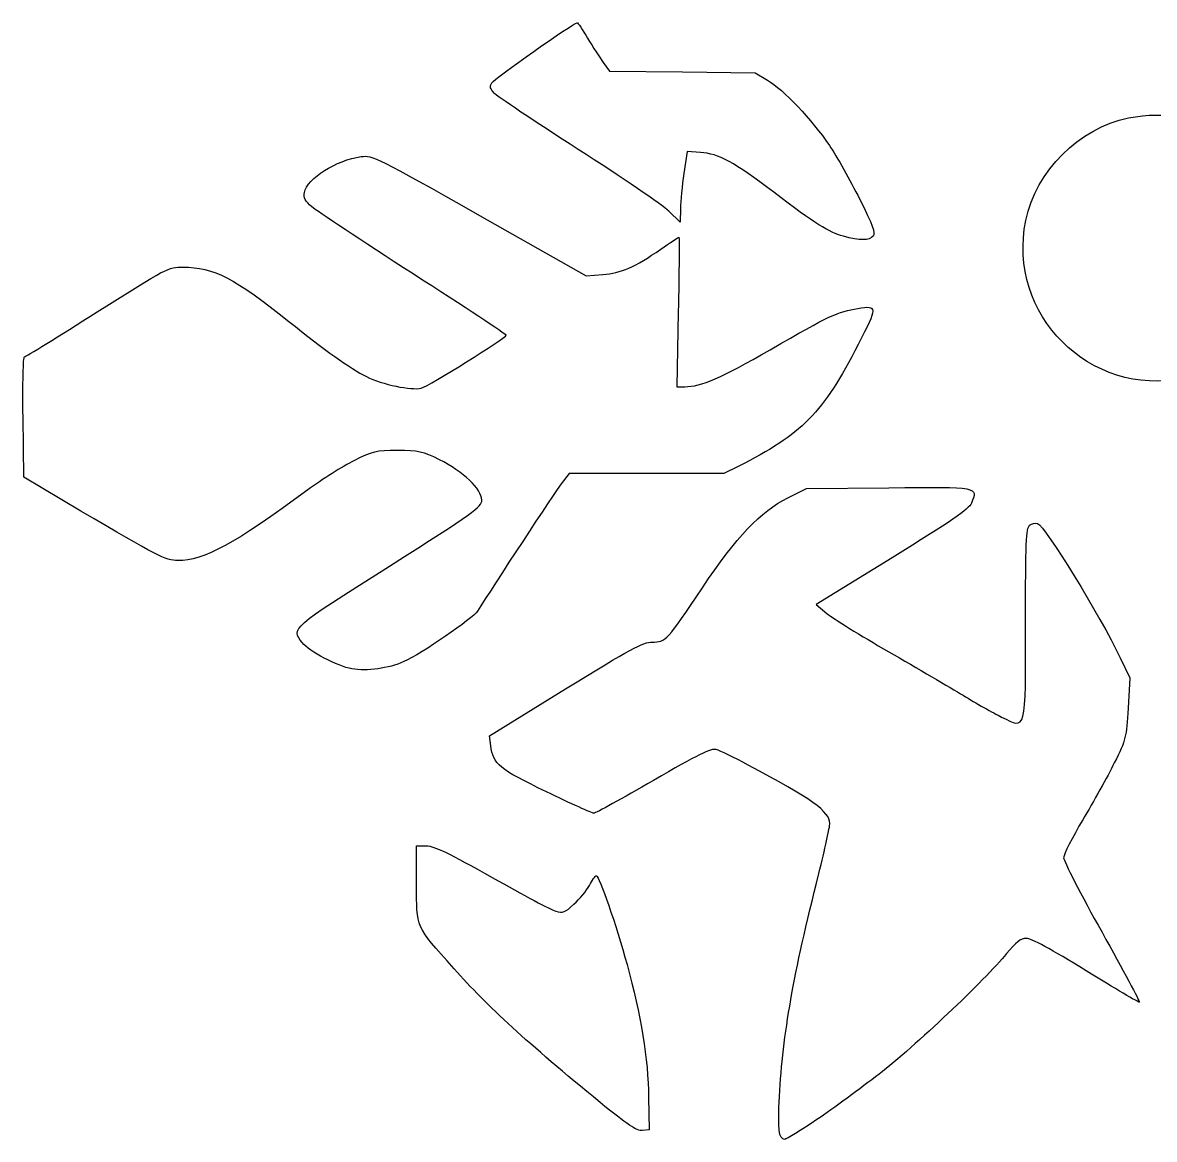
# Model space of a CAD drawing. Header units: centimetres. Extents: x -47.6 to 47.3, y -11.9 to 11.9.
# Drawn here: x -19.18 to -8.17, y -4.76 to 6.11 of the extents above; entities that cross this region are included whole.
import ezdxf

# ---------------------------------------------------------------- set-up
doc = ezdxf.new("R2010")
doc.units = ezdxf.units.CM
doc.header["$MEASUREMENT"] = 0
doc.layers.add('Layer 1', color=7, linetype='Continuous')

msp = doc.modelspace()

# ---------------------------------------------------------------- linework, layer by layer
at = {"layer": 'Layer 1'}
for points, knots in [([(-10.90273, 4.03262), (-10.87806, 4.06234), (-10.9052, 4.13689), (-11.0349, 4.39563), (-11.0349, 4.39563), (-11.12467, 4.57471), (-11.25699, 4.80847), (-11.32895, 4.9151), (-11.32895, 4.9151), (-11.49816, 5.16587), (-11.77759, 5.46121), (-11.93091, 5.55134), (-11.93091, 5.55134), (-11.93091, 5.55134), (-12.05177, 5.6224), (-12.05177, 5.6224), (-12.05177, 5.6224), (-12.05177, 5.6224), (-12.75939, 5.63059), (-12.75939, 5.63059), (-12.75939, 5.63059), (-12.75939, 5.63059), (-13.467, 5.63878), (-13.467, 5.63878), (-13.467, 5.63878), (-13.467, 5.63878), (-13.52949, 5.72319), (-13.52949, 5.72319), (-13.52949, 5.72319), (-13.56385, 5.76962), (-13.63218, 5.87607), (-13.68133, 5.95974), (-13.68133, 5.95974), (-13.73048, 6.04341), (-13.77684, 6.11134), (-13.78436, 6.11069), (-13.78436, 6.11069), (-13.82008, 6.10759), (-14.59061, 5.56391), (-14.61482, 5.52473), (-14.61482, 5.52473), (-14.63583, 5.49072), (-14.63048, 5.46673), (-14.59254, 5.42481), (-14.59254, 5.42481), (-14.56509, 5.39447), (-14.19649, 5.14778), (-13.77345, 4.87661), (-13.77345, 4.87661), (-13.3504, 4.60544), (-12.95367, 4.33539), (-12.89182, 4.27649), (-12.89182, 4.27649), (-12.89182, 4.27649), (-12.77938, 4.1694), (-12.77938, 4.1694), (-12.77938, 4.1694), (-12.77938, 4.1694), (-12.77766, 4.30058), (-12.77766, 4.30058), (-12.77766, 4.30058), (-12.77671, 4.37274), (-12.76183, 4.52702), (-12.74458, 4.64344), (-12.74458, 4.64344), (-12.74458, 4.64344), (-12.71323, 4.8551), (-12.71323, 4.8551), (-12.71323, 4.8551), (-12.71323, 4.8551), (-12.58314, 4.8467), (-12.58314, 4.8467), (-12.58314, 4.8467), (-12.40718, 4.83533), (-12.25392, 4.75234), (-11.87077, 4.46091), (-11.87077, 4.46091), (-11.45844, 4.14729), (-11.33928, 4.07191), (-11.19188, 4.03146), (-11.19188, 4.03146), (-11.0312, 3.98736), (-10.93998, 3.98773), (-10.90273, 4.03262)], [0, 0, 0, 0, 0.04545455, 0.04545455, 0.04545455, 0.04545455, 0.09090909, 0.09090909, 0.09090909, 0.09090909, 0.13636364, 0.13636364, 0.13636364, 0.13636364, 0.18181818, 0.18181818, 0.18181818, 0.18181818, 0.22727273, 0.22727273, 0.22727273, 0.22727273, 0.27272727, 0.27272727, 0.27272727, 0.27272727, 0.31818182, 0.31818182, 0.31818182, 0.31818182, 0.36363636, 0.36363636, 0.36363636, 0.36363636, 0.40909091, 0.40909091, 0.40909091, 0.40909091, 0.45454545, 0.45454545, 0.45454545, 0.45454545, 0.5, 0.5, 0.5, 0.5, 0.54545455, 0.54545455, 0.54545455, 0.54545455, 0.59090909, 0.59090909, 0.59090909, 0.59090909, 0.63636364, 0.63636364, 0.63636364, 0.63636364, 0.68181818, 0.68181818, 0.68181818, 0.68181818, 0.72727273, 0.72727273, 0.72727273, 0.72727273, 0.77272727, 0.77272727, 0.77272727, 0.77272727, 0.81818182, 0.81818182, 0.81818182, 0.81818182, 0.86363636, 0.86363636, 0.86363636, 0.86363636, 0.90909091, 0.90909091, 0.90909091, 0.90909091, 1, 1, 1, 1]), ([(-7.87927, 2.64917), (-7.22558, 2.78806), (-6.77041, 3.44488), (-6.87219, 4.10244), (-6.87219, 4.10244), (-6.9871, 4.84476), (-7.68876, 5.33497), (-8.41906, 5.18314), (-8.41906, 5.18314), (-8.90015, 5.08312), (-9.31646, 4.66682), (-9.41648, 4.18573), (-9.41648, 4.18573), (-9.60663, 3.27108), (-8.79072, 2.45551), (-7.87927, 2.64917)], [0, 0, 0, 0, 0.2, 0.2, 0.2, 0.2, 0.4, 0.4, 0.4, 0.4, 0.6, 0.6, 0.6, 0.6, 1, 1, 1, 1]), ([(-15.46896, -0.11036), (-15.3041, -0.03743), (-14.79463, 0.31176), (-14.75219, 0.38091), (-14.75219, 0.38091), (-14.60612, 0.61895), (-14.00017, 1.54133), (-13.9378, 1.62057), (-13.9378, 1.62057), (-13.9378, 1.62057), (-13.85972, 1.71979), (-13.85972, 1.71979), (-13.85972, 1.71979), (-13.85972, 1.71979), (-13.107, 1.71979), (-13.107, 1.71979), (-13.107, 1.71979), (-13.107, 1.71979), (-12.35428, 1.71979), (-12.35428, 1.71979), (-12.35428, 1.71979), (-12.35428, 1.71979), (-12.21626, 1.7894), (-12.21626, 1.7894), (-12.21626, 1.7894), (-11.5929, 2.10376), (-11.39319, 2.30672), (-11.0482, 2.97652), (-11.0482, 2.97652), (-10.85709, 3.34755), (-10.85722, 3.35904), (-11.05198, 3.3285), (-11.05198, 3.3285), (-11.24784, 3.29778), (-11.32109, 3.26325), (-11.90487, 2.92641), (-11.90487, 2.92641), (-12.38257, 2.65077), (-12.57709, 2.56646), (-12.73531, 2.56646), (-12.73531, 2.56646), (-12.73531, 2.56646), (-12.81394, 2.56646), (-12.81394, 2.56646), (-12.81394, 2.56646), (-12.81394, 2.56646), (-12.799, 3.29406), (-12.799, 3.29406), (-12.799, 3.29406), (-12.79078, 3.69424), (-12.78839, 4.02167), (-12.79368, 4.02167), (-12.79368, 4.02167), (-12.79897, 4.02167), (-12.87828, 3.96957), (-12.96993, 3.9059), (-12.96993, 3.9059), (-13.22165, 3.73103), (-13.35571, 3.67208), (-13.53422, 3.65775), (-13.53422, 3.65775), (-13.53422, 3.65775), (-13.6953, 3.64482), (-13.6953, 3.64482), (-13.6953, 3.64482), (-13.6953, 3.64482), (-14.73397, 4.23347), (-14.73397, 4.23347), (-14.73397, 4.23347), (-15.73427, 4.80038), (-15.7768, 4.82156), (-15.88501, 4.80673), (-15.88501, 4.80673), (-16.12729, 4.77352), (-16.41112, 4.59416), (-16.43719, 4.45778), (-16.43719, 4.45778), (-16.44686, 4.4072), (-16.43003, 4.37393), (-16.36695, 4.31891), (-16.36695, 4.31891), (-16.32133, 4.27912), (-15.87709, 3.98463), (-15.37976, 3.66448), (-15.37976, 3.66448), (-14.88243, 3.34433), (-14.47489, 3.07564), (-14.47412, 3.06739), (-14.47412, 3.06739), (-14.47181, 3.04279), (-15.23014, 2.56994), (-15.30003, 2.5524), (-15.30003, 2.5524), (-15.39649, 2.52819), (-15.68194, 2.58811), (-15.83365, 2.66442), (-15.83365, 2.66442), (-15.99286, 2.74451), (-16.24508, 2.92393), (-16.58966, 3.20224), (-16.58966, 3.20224), (-17.10779, 3.62071), (-17.32206, 3.73065), (-17.61944, 3.7306), (-17.61944, 3.7306), (-17.76449, 3.73058), (-17.7774, 3.72383), (-18.45438, 3.29404), (-18.45438, 3.29404), (-18.83256, 3.05394), (-19.15128, 2.8575), (-19.16264, 2.8575), (-19.16264, 2.8575), (-19.174, 2.8575), (-19.1801, 2.5936), (-19.17618, 2.27106), (-19.17618, 2.27106), (-19.17618, 2.27106), (-19.16906, 1.68463), (-19.16906, 1.68463), (-19.16906, 1.68463), (-19.16906, 1.68463), (-18.61344, 1.35581), (-18.61344, 1.35581), (-18.61344, 1.35581), (-17.87923, 0.92131), (-17.78528, 0.87325), (-17.66991, 0.87318), (-17.66991, 0.87318), (-17.41537, 0.87303), (-17.11876, 1.0344), (-16.40417, 1.56181), (-16.40417, 1.56181), (-16.26592, 1.66384), (-16.06416, 1.79173), (-15.9558, 1.846), (-15.9558, 1.846), (-15.77426, 1.93694), (-15.74099, 1.94469), (-15.53208, 1.94469), (-15.53208, 1.94469), (-15.32776, 1.94469), (-15.2873, 1.9358), (-15.12252, 1.85476), (-15.12252, 1.85476), (-14.896, 1.74334), (-14.71054, 1.56635), (-14.71153, 1.46252), (-14.71153, 1.46252), (-14.71217, 1.39502), (-14.78511, 1.34293), (-15.61083, 0.82021), (-15.61083, 0.82021), (-16.57221, 0.21161), (-16.569, 0.21444), (-16.45877, 0.0743), (-16.45877, 0.0743), (-16.3912, -0.01161), (-16.11673, -0.15631), (-15.97469, -0.1809), (-15.97469, -0.1809), (-15.82729, -0.20643), (-15.62115, -0.17768), (-15.46896, -0.11036)], [0, 0, 0, 0, 0.02380952, 0.02380952, 0.02380952, 0.02380952, 0.04761905, 0.04761905, 0.04761905, 0.04761905, 0.07142857, 0.07142857, 0.07142857, 0.07142857, 0.0952381, 0.0952381, 0.0952381, 0.0952381, 0.11904762, 0.11904762, 0.11904762, 0.11904762, 0.14285714, 0.14285714, 0.14285714, 0.14285714, 0.16666667, 0.16666667, 0.16666667, 0.16666667, 0.19047619, 0.19047619, 0.19047619, 0.19047619, 0.21428571, 0.21428571, 0.21428571, 0.21428571, 0.23809524, 0.23809524, 0.23809524, 0.23809524, 0.26190476, 0.26190476, 0.26190476, 0.26190476, 0.28571429, 0.28571429, 0.28571429, 0.28571429, 0.30952381, 0.30952381, 0.30952381, 0.30952381, 0.33333333, 0.33333333, 0.33333333, 0.33333333, 0.35714286, 0.35714286, 0.35714286, 0.35714286, 0.38095238, 0.38095238, 0.38095238, 0.38095238, 0.4047619, 0.4047619, 0.4047619, 0.4047619, 0.42857143, 0.42857143, 0.42857143, 0.42857143, 0.45238095, 0.45238095, 0.45238095, 0.45238095, 0.47619048, 0.47619048, 0.47619048, 0.47619048, 0.5, 0.5, 0.5, 0.5, 0.52380952, 0.52380952, 0.52380952, 0.52380952, 0.54761905, 0.54761905, 0.54761905, 0.54761905, 0.57142857, 0.57142857, 0.57142857, 0.57142857, 0.5952381, 0.5952381, 0.5952381, 0.5952381, 0.61904762, 0.61904762, 0.61904762, 0.61904762, 0.64285714, 0.64285714, 0.64285714, 0.64285714, 0.66666667, 0.66666667, 0.66666667, 0.66666667, 0.69047619, 0.69047619, 0.69047619, 0.69047619, 0.71428571, 0.71428571, 0.71428571, 0.71428571, 0.73809524, 0.73809524, 0.73809524, 0.73809524, 0.76190476, 0.76190476, 0.76190476, 0.76190476, 0.78571429, 0.78571429, 0.78571429, 0.78571429, 0.80952381, 0.80952381, 0.80952381, 0.80952381, 0.83333333, 0.83333333, 0.83333333, 0.83333333, 0.85714286, 0.85714286, 0.85714286, 0.85714286, 0.88095238, 0.88095238, 0.88095238, 0.88095238, 0.9047619, 0.9047619, 0.9047619, 0.9047619, 0.92857143, 0.92857143, 0.92857143, 0.92857143, 0.95238095, 0.95238095, 0.95238095, 0.95238095, 1, 1, 1, 1]), ([(-11.44938, -4.57008), (-11.29491, -4.46425), (-11.02248, -4.26482), (-10.84398, -4.12691), (-10.84398, -4.12691), (-10.50585, -3.86565), (-9.81015, -3.20728), (-9.60438, -2.95381), (-9.60438, -2.95381), (-9.51366, -2.84207), (-9.46805, -2.80685), (-9.41281, -2.80587), (-9.41281, -2.80587), (-9.36481, -2.80502), (-9.16824, -2.91129), (-8.83116, -3.12031), (-8.83116, -3.12031), (-8.55113, -3.29397), (-8.31753, -3.43156), (-8.31205, -3.42607), (-8.31205, -3.42607), (-8.30656, -3.42059), (-8.47008, -3.11476), (-8.67541, -2.74645), (-8.67541, -2.74645), (-8.88075, -2.37814), (-9.04875, -2.05131), (-9.04875, -2.02016), (-9.04875, -2.02016), (-9.04875, -1.98901), (-8.96466, -1.82237), (-8.86188, -1.64984), (-8.86188, -1.64984), (-8.7591, -1.47731), (-8.6215, -1.22878), (-8.55609, -1.09755), (-8.55609, -1.09755), (-8.4422, -0.86902), (-8.43652, -0.8465), (-8.4216, -0.56371), (-8.4216, -0.56371), (-8.4216, -0.56371), (-8.40603, -0.26847), (-8.40603, -0.26847), (-8.40603, -0.26847), (-8.40603, -0.26847), (-8.49887, -0.07297), (-8.49887, -0.07297), (-8.49887, -0.07297), (-8.69431, 0.33856), (-9.22789, 1.20626), (-9.30332, 1.23521), (-9.30332, 1.23521), (-9.32375, 1.24305), (-9.35817, 1.23477), (-9.37982, 1.2168), (-9.37982, 1.2168), (-9.41326, 1.18904), (-9.41917, 1.04619), (-9.41917, 0.26458), (-9.41917, 0.26458), (-9.41917, -0.81061), (-9.40865, -0.76935), (-9.6524, -0.65016), (-9.6524, -0.65016), (-9.73513, -0.60971), (-9.90402, -0.51461), (-10.02771, -0.43882), (-10.02771, -0.43882), (-10.1514, -0.36304), (-10.47668, -0.17213), (-10.75054, -0.01459), (-10.75054, -0.01459), (-11.02441, 0.14296), (-11.29525, 0.31092), (-11.3524, 0.35867), (-11.3524, 0.35867), (-11.3524, 0.35867), (-11.45632, 0.44549), (-11.45632, 0.44549), (-11.45632, 0.44549), (-11.45632, 0.44549), (-10.71708, 0.90151), (-10.71708, 0.90151), (-10.71708, 0.90151), (-10.14339, 1.2554), (-9.9709, 1.37428), (-9.94684, 1.43235), (-9.94684, 1.43235), (-9.88008, 1.59354), (-9.86742, 1.59117), (-10.74908, 1.58232), (-10.74908, 1.58232), (-10.74908, 1.58232), (-11.55038, 1.57427), (-11.55038, 1.57427), (-11.55038, 1.57427), (-11.55038, 1.57427), (-11.7341, 1.48377), (-11.7341, 1.48377), (-11.7341, 1.48377), (-11.99792, 1.35383), (-12.2345, 1.1045), (-12.56461, 0.60854), (-12.56461, 0.60854), (-12.90885, 0.09134), (-12.91989, 0.07938), (-13.0528, 0.07938), (-13.0528, 0.07938), (-13.14314, 0.07938), (-13.26419, 0.01394), (-13.89713, -0.37703), (-13.89713, -0.37703), (-13.89713, -0.37703), (-14.63601, -0.83344), (-14.63601, -0.83344), (-14.63601, -0.83344), (-14.63601, -0.83344), (-14.62351, -0.929), (-14.62351, -0.929), (-14.62351, -0.929), (-14.60001, -1.10875), (-14.54404, -1.15525), (-14.08302, -1.37797), (-14.08302, -1.37797), (-13.84448, -1.49321), (-13.6366, -1.5875), (-13.62108, -1.5875), (-13.62108, -1.5875), (-13.60555, -1.5875), (-13.34473, -1.4437), (-13.04147, -1.26794), (-13.04147, -1.26794), (-12.60896, -1.01726), (-12.47708, -0.9523), (-12.42969, -0.96658), (-12.42969, -0.96658), (-12.39646, -0.97659), (-12.25616, -1.04483), (-12.11792, -1.11822), (-12.11792, -1.11822), (-11.50243, -1.44499), (-11.32417, -1.57206), (-11.32417, -1.68404), (-11.32417, -1.68404), (-11.32417, -1.71956), (-11.37231, -1.94012), (-11.43115, -2.17416), (-11.43115, -2.17416), (-11.68222, -3.17279), (-11.78017, -3.72698), (-11.81459, -4.3436), (-11.81459, -4.3436), (-11.83245, -4.6636), (-11.8204, -4.7625), (-11.76354, -4.7625), (-11.76354, -4.7625), (-11.74522, -4.7625), (-11.60385, -4.67591), (-11.44938, -4.57008)], [0, 0, 0, 0, 0.02439024, 0.02439024, 0.02439024, 0.02439024, 0.04878049, 0.04878049, 0.04878049, 0.04878049, 0.07317073, 0.07317073, 0.07317073, 0.07317073, 0.09756098, 0.09756098, 0.09756098, 0.09756098, 0.12195122, 0.12195122, 0.12195122, 0.12195122, 0.14634146, 0.14634146, 0.14634146, 0.14634146, 0.17073171, 0.17073171, 0.17073171, 0.17073171, 0.19512195, 0.19512195, 0.19512195, 0.19512195, 0.2195122, 0.2195122, 0.2195122, 0.2195122, 0.24390244, 0.24390244, 0.24390244, 0.24390244, 0.26829268, 0.26829268, 0.26829268, 0.26829268, 0.29268293, 0.29268293, 0.29268293, 0.29268293, 0.31707317, 0.31707317, 0.31707317, 0.31707317, 0.34146341, 0.34146341, 0.34146341, 0.34146341, 0.36585366, 0.36585366, 0.36585366, 0.36585366, 0.3902439, 0.3902439, 0.3902439, 0.3902439, 0.41463415, 0.41463415, 0.41463415, 0.41463415, 0.43902439, 0.43902439, 0.43902439, 0.43902439, 0.46341463, 0.46341463, 0.46341463, 0.46341463, 0.48780488, 0.48780488, 0.48780488, 0.48780488, 0.51219512, 0.51219512, 0.51219512, 0.51219512, 0.53658537, 0.53658537, 0.53658537, 0.53658537, 0.56097561, 0.56097561, 0.56097561, 0.56097561, 0.58536585, 0.58536585, 0.58536585, 0.58536585, 0.6097561, 0.6097561, 0.6097561, 0.6097561, 0.63414634, 0.63414634, 0.63414634, 0.63414634, 0.65853659, 0.65853659, 0.65853659, 0.65853659, 0.68292683, 0.68292683, 0.68292683, 0.68292683, 0.70731707, 0.70731707, 0.70731707, 0.70731707, 0.73170732, 0.73170732, 0.73170732, 0.73170732, 0.75609756, 0.75609756, 0.75609756, 0.75609756, 0.7804878, 0.7804878, 0.7804878, 0.7804878, 0.80487805, 0.80487805, 0.80487805, 0.80487805, 0.82926829, 0.82926829, 0.82926829, 0.82926829, 0.85365854, 0.85365854, 0.85365854, 0.85365854, 0.87804878, 0.87804878, 0.87804878, 0.87804878, 0.90243902, 0.90243902, 0.90243902, 0.90243902, 0.92682927, 0.92682927, 0.92682927, 0.92682927, 0.95121951, 0.95121951, 0.95121951, 0.95121951, 1, 1, 1, 1]), ([(-13.08769, -4.3524), (-13.09241, -3.98211), (-13.16267, -3.54985), (-13.29793, -3.05905), (-13.29793, -3.05905), (-13.40228, -2.68037), (-13.56996, -2.19604), (-13.59671, -2.19604), (-13.59671, -2.19604), (-13.60622, -2.19604), (-13.63677, -2.23831), (-13.6646, -2.28998), (-13.6646, -2.28998), (-13.69242, -2.34165), (-13.75994, -2.42435), (-13.81464, -2.47377), (-13.81464, -2.47377), (-13.89947, -2.55041), (-13.92518, -2.56044), (-13.9895, -2.542), (-13.9895, -2.542), (-14.03097, -2.5301), (-14.30992, -2.38191), (-14.60937, -2.21268), (-14.60937, -2.21268), (-15.02704, -1.97665), (-15.17619, -1.905), (-15.24983, -1.905), (-15.24983, -1.905), (-15.24983, -1.905), (-15.34583, -1.905), (-15.34583, -1.905), (-15.34583, -1.905), (-15.34583, -1.905), (-15.34583, -2.27682), (-15.34583, -2.27682), (-15.34583, -2.27682), (-15.34583, -2.71158), (-15.36509, -2.66803), (-14.98154, -3.10054), (-14.98154, -3.10054), (-14.6555, -3.4682), (-14.26787, -3.82331), (-13.5599, -4.40292), (-13.5599, -4.40292), (-13.2977, -4.61757), (-13.20021, -4.68277), (-13.14979, -4.6772), (-13.14979, -4.6772), (-13.14979, -4.6772), (-13.08365, -4.6699), (-13.08365, -4.6699), (-13.08365, -4.6699), (-13.08365, -4.6699), (-13.08769, -4.3524), (-13.08769, -4.3524)], [0, 0, 0, 0, 0.06666667, 0.06666667, 0.06666667, 0.06666667, 0.13333333, 0.13333333, 0.13333333, 0.13333333, 0.2, 0.2, 0.2, 0.2, 0.26666667, 0.26666667, 0.26666667, 0.26666667, 0.33333333, 0.33333333, 0.33333333, 0.33333333, 0.4, 0.4, 0.4, 0.4, 0.46666667, 0.46666667, 0.46666667, 0.46666667, 0.53333333, 0.53333333, 0.53333333, 0.53333333, 0.6, 0.6, 0.6, 0.6, 0.66666667, 0.66666667, 0.66666667, 0.66666667, 0.73333333, 0.73333333, 0.73333333, 0.73333333, 0.8, 0.8, 0.8, 0.8, 0.86666667, 0.86666667, 0.86666667, 0.86666667, 1, 1, 1, 1])]:
    msp.add_open_spline(points, degree=3, knots=knots, dxfattribs=at)

doc.saveas('drawing.dxf')
